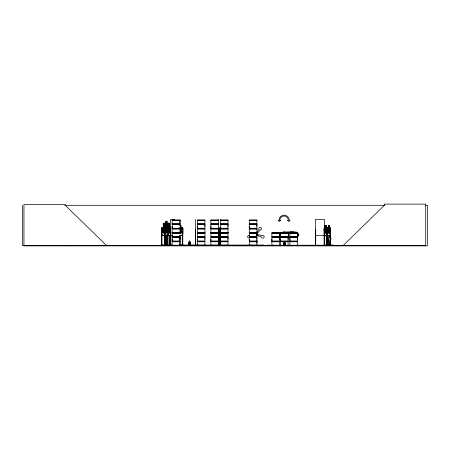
<?xml version="1.0" encoding="UTF-8"?>
<svg xmlns="http://www.w3.org/2000/svg" width="450" height="450" viewBox="0 0 450 450"><rect width="100%" height="100%" fill="white"/><g stroke="black" fill="none" stroke-linecap="round" stroke-linejoin="round"><path stroke-width="0.67" d="M172.153 241.037L172.153 237.308L180.169 237.308L180.163 241.037L172.153 241.037L172.159 239.169M180.169 228.268L172.153 228.268L172.159 226.401M179.741 239.169L179.741 237.308L179.741 241.037M180.157 239.169L180.163 237.308M197.319 241.037L197.319 237.308L204.919 237.308L204.907 241.037L197.319 241.037L197.331 239.169M197.319 228.268L197.319 224.539L204.919 224.539L204.907 228.268L197.319 228.268L197.331 226.401M204.907 239.169L204.907 237.308M204.907 226.401L204.907 224.539M218.351 241.037L210.881 241.037L210.893 239.169M218.481 228.268L210.881 228.268L210.893 226.401M227.976 239.169L227.976 237.308L220.388 237.308M227.976 226.401L227.976 224.539L220.388 224.539M249.3 241.037L249.3 239.169L249.294 241.037L256.888 241.037M256.888 228.268L249.294 228.268L249.3 226.401M256.882 239.169L256.882 237.308M256.882 226.401L256.882 224.539M271.89 241.037L271.89 237.308L279.484 237.308L279.478 241.037L271.89 241.037L271.896 239.169M279.478 239.169L279.478 237.308M288.113 241.037L280.513 241.037L280.524 239.169M283.691 232.442L293.67 232.442L293.67 231.891L283.691 231.958C285.278 231.458 283.387 233.578 283.691 231.846M288.101 239.169L288.101 237.308M280.513 241.037L280.513 237.308L297.501 237.308L297.489 241.037L289.901 241.037L289.912 239.169M297.489 239.169L297.489 237.308M192.544 245.239L204.902 245.278L197.331 245.284M198.63 245.537L198.63 245.211M215.443 245.537L215.443 245.211M217.491 245.537L217.491 245.211M223.577 245.537L223.583 245.211M189.354 244.986L189.512 241.144M284.468 241.65L284.316 245.509M330.632 239.715L330.373 244.935L330.632 239.715A1.356 1.26 -90 0 0 330.373 237.589L330.401 237.589M167.451 244.958L167.31 245.548L167.389 235.052M284.332 242.933L284.434 241.65L283.798 245.498M329.805 244.395L329.377 244.254L329.805 244.159M329.732 244.412L329.473 244.44M318.285 245.548L312.497 245.509M329.732 244.215L329.524 244.44M180.169 232.819L172.074 232.695L180.174 232.616M289.912 245.531L297.506 245.385L297.489 241.785L289.901 241.785L289.901 245.385M188.848 244.986L189.433 241.144L188.713 244.986M166.461 225.439L166.528 226.277L167.113 226.277L167.113 225.607L166.472 225.411M165.662 235.266L168.002 235.266L168.306 233.269L168.339 227.914L167.996 227.211L165.667 227.211L165.392 227.947L165.729 227.211M168.002 235.266L168.244 227.942M324.433 235.446L326.835 235.446L327.178 228.094L326.824 227.385L324.439 227.385L324.124 228.099L324.489 235.446M326.835 235.446L327.122 233.454M330.03 235.446L330.396 233.443L330.086 235.446L327.684 235.446L327.375 233.454L327.741 235.446M283.663 245.498L284.361 241.65L284.664 241.65L285.559 245.498L284.659 241.65L284.901 243.574M321.564 245.239L321.626 245.492M324.821 245.239L324.838 245.548M330.058 245.368L329.923 245.239M330.086 245.492L330.126 229.314L330.581 229.314L330.446 245.447M165.566 224.28L166.551 227.531L165.566 224.28L165.088 224.072C161.662 226.26 163.62 230.181 164.993 232.926L163.058 227.542L163.688 225.855L163.159 224.179L164.542 230.107L165.375 230.906M189.377 241.144L188.528 244.986L189.371 241.144L189.714 241.144L190.609 244.986M283.477 245.498L284.332 241.65L283.416 245.509M329.361 244.395L329.726 244.395M165.729 227.835L166.196 226.198L165.639 223.886L166.388 225.748L167.214 223.92L166.601 226.215M221.501 245.537L221.535 245.211M166.359 227.464L167.344 224.213L167.85 223.959L168.351 224.702M166.416 227.464L167.344 224.213M167.237 226.688L168.947 223.116M168.356 224.792L168.879 223.026L169.706 224.128M167.648 227.227L168.238 225.349L169.003 226.367L168.019 229.494M169.121 225.804L169.65 224.128M168.424 230.04L169.751 224.106L168.936 223.026M169.763 227.447L168.379 231.969L169.819 227.447L169.695 226.485L169.852 227.464M182.818 233.443L182.16 235.378L179.556 235.378M161.73 245.509L161.797 245.211L161.814 245.548M169.166 245.509L169.138 235.401M220.674 245.548L220.708 244.958L220.314 245.486L220.433 219.448M165.274 223.194L164.993 223.931L165.33 223.194L165.994 223.194M324.501 227.385L324.157 228.127L324.163 245.548L324.141 244.958L324.669 244.958M327.353 245.548L327.375 228.099L327.696 227.385L330.081 227.385L330.396 228.122L330.368 245.548M327.437 233.454L327.752 227.385M164.486 230.833C163.738 233.859 161.297 233.252 164.064 230.394L162.804 228.189L163.463 228.184M179.888 229.944C180.636 227.07 182.998 227.683 180.315 230.411C182.947 233.162 180.889 233.944 179.921 230.833M169.065 229.888L170.032 228.189L169.431 228.094M220.213 227.385L219.701 228.099L219.645 245.548M220.219 227.453L219.752 228.127C218.79 227.678 221.051 240.767 219.763 233.454M318.364 245.492L318.375 245.211M256.618 232.684L258.958 229.179A1.356 1.356 0 0 1 259.864 227.317A1.356 1.356 0 0 1 261.54 228.532A1.356 1.356 0 0 1 260.049 229.972M256.624 234.399L260.055 229.972M163.159 224.179L164.036 223.093L164.559 224.769L165.088 224.072M163.26 224.201L164.025 223.189M271.856 245.548L271.896 241.785L279.484 241.785L279.484 245.385L271.896 245.531M162.152 227.385L161.516 228.099L161.516 233.454L162.135 235.446L170.646 235.446M161.578 228.127L162.186 227.453M328.674 245.537L328.534 244.665L329.085 244.665L329.085 245.227M328.798 245.542L328.882 245.453M330.407 245.453L330.306 235.401M332.651 245.537L332.775 245.542M332.73 245.531L332.876 245.441M172.131 232.763L180.174 232.768M172.131 245.537L172.153 241.785L180.169 241.785L180.169 245.385M197.331 232.763L204.924 232.616L204.907 229.016L197.319 229.016L197.319 232.611M197.303 245.537L197.331 241.785L204.919 241.785L204.919 245.385L192.538 245.514L192.544 245.211M210.864 232.768L218.357 232.622M220.399 232.763L227.993 232.616M210.864 245.537L227.993 245.391M249.3 232.763L256.888 232.819L249.221 232.695L256.899 232.616L256.882 229.016M343.091 245.548L384.401 205.296L384.401 204.114L425.706 204.114L425.706 245.548L22.5 245.548L22.5 205.296M321.542 245.509L334.406 245.441M163.569 227.453L162.579 228.122L162.579 231.846L163.569 233.443L165.414 233.443M167.361 224.274L167.844 224.032M328.41 245.548L334.507 245.537M334.305 245.542L334.401 245.227L297.968 245.227M160.976 245.211L161.814 245.211M160.909 245.509L161.769 245.464M168.632 245.211L168.564 245.509M169.386 245.509L169.459 245.211L169.47 245.548M290.689 232.054L288.759 232.723L288.759 237.313L290.048 237.713M64.733 205.296L384.615 205.296M425.391 205.296L427.5 205.296L427.5 245.886L23.951 245.886L23.951 204.536L65.261 204.536L65.261 205.296L106.566 245.548M174.617 219.448L170.438 219.448L170.443 245.548M172.142 220.044L180.174 220.044M197.314 220.044L204.924 220.044M210.876 220.044L218.486 220.044M220.382 220.044L227.993 220.044M249.289 220.044L256.899 220.044M180.174 220.191L172.142 220.191L172.159 223.785L180.169 223.785L180.169 220.191M197.314 220.174L204.924 220.191L204.907 223.785L197.319 223.785L197.319 220.191M210.876 220.185L218.486 220.174M220.382 220.191L227.993 220.174M249.289 220.185L256.899 220.185M172.159 220.41L180.163 220.41M197.331 220.41L204.907 220.41M210.893 220.41L218.469 220.41M220.399 220.41L227.976 220.41M249.3 220.41L256.882 220.41M165.938 221.192L166.967 221.192L166.967 223.194M164.036 223.093L164.554 224.865L165.139 224.882L165.926 227.385M166.911 223.194L167.597 223.194L167.94 223.898L167.906 227.256M165.285 223.256L167.58 223.256M218.481 223.785L210.881 223.785L210.881 220.191M220.388 223.785L227.987 223.785L227.987 220.191M256.888 223.785L249.294 223.785L249.294 220.191M172.097 224.049L180.219 224.049M197.269 224.049L204.969 224.049M210.831 224.049L218.531 224.049M220.337 224.049L228.037 224.049M249.244 224.049L256.944 224.049M172.097 224.28L180.219 224.28M197.269 224.28L204.969 224.28M210.831 224.28L218.531 224.28M220.337 224.28L228.037 224.28M249.244 224.28L256.944 224.28M180.169 224.539L172.153 224.539L172.153 228.268M218.481 224.539L210.881 224.539L210.881 228.268M167.304 225.208L167.76 231.671L167.271 233.269L166.365 233.269L165.876 231.671L166.331 225.208L167.366 225.208L167.333 227.273M164.936 225.253L165.24 245.548M166.365 225.276L167.333 225.276M167.844 225.253L167.574 227.351M326.177 225.388L325.125 225.388L326.143 225.456L326.143 227.453M329.434 227.385L329.434 225.388L328.376 225.388L327.909 231.846L328.41 233.443L329.344 233.443L329.839 231.846L329.372 225.388M328.41 225.456L329.4 225.456M169.166 225.787L169.751 226.485M162.174 227.453L162.512 227.453M170.623 227.385L169.268 227.453L170.257 228.122L170.257 231.846L169.268 233.443L168.036 233.443M179.618 227.453L182.194 227.385L182.891 228.094L182.891 233.454L182.205 235.446L179.55 235.446M220.151 227.385L220.455 227.453M179.618 228.122L180.849 228.122L180.849 231.846L179.618 231.846M218.717 228.094L218.655 245.548M220.388 228.268L227.987 228.268L227.987 224.539M172.097 228.527L180.219 228.527M197.269 228.527L204.969 228.527M210.831 228.527L218.531 228.527M220.337 228.527L228.037 228.527M249.244 228.527L256.944 228.527M172.097 228.757L180.219 228.757M197.269 228.757L204.969 228.757M210.831 228.757L218.531 228.757M220.337 228.757L228.037 228.757M249.244 228.757L256.944 228.757M180.169 229.016L172.153 229.016L172.153 232.611M218.481 229.016L210.881 229.016L210.881 232.611M220.388 229.016L227.987 229.016L227.987 232.611M256.888 229.016L249.294 229.016L249.294 232.611M161.449 229.314L162.023 229.314L161.994 245.548L180.174 245.391M164.964 229.264L165.021 223.909L164.908 245.548M170.438 229.314L170.719 229.314L170.708 245.548M182.818 229.314L182.244 229.314L182.301 245.548L182.34 244.958M195.48 229.314L195.688 245.548M218.289 229.314L218.768 229.314M220.427 229.314L220.573 245.537M315.366 229.314L315.714 229.314L315.731 245.548M324.163 229.314L324.473 245.548M327.414 229.314L327.876 229.314M165.263 231.249L164.993 229.252L165.347 231.182M168.036 231.846L169.268 231.846L169.268 228.122M172.159 232.515L180.163 232.515M197.331 232.515L204.907 232.515M210.893 232.515L218.34 232.515M220.399 232.515L227.976 232.515M249.3 232.515L256.882 232.515M218.357 232.813L210.876 232.813L218.351 232.819M227.993 232.768L220.382 232.813L227.987 232.819M280.507 232.813L288.118 232.813L280.513 232.819M180.174 232.959L172.142 232.959L172.159 236.554L180.169 236.554M218.357 232.954L210.876 232.942L210.893 236.554L218.351 236.554M220.382 232.942L227.993 232.954M249.289 232.959L256.899 232.954M280.507 232.959L288.118 232.954M297.506 232.959L289.896 232.954L289.912 236.554L297.501 236.554M172.159 233.179L180.163 233.179M197.331 233.179L204.907 233.179M210.893 233.179L218.34 233.179M220.399 233.179L227.976 233.179M249.3 233.179L256.882 233.179M271.896 233.179L279.478 233.179M280.524 233.179L288.101 233.179M289.912 233.179L297.489 233.179M165.448 233.269L165.448 227.947L165.358 233.28L165.741 235.198M179.618 233.443L180.849 233.443L181.839 231.846L181.839 228.122L180.849 227.453L180.838 225.456L179.606 225.456L180.917 225.388L180.917 227.385M324.124 233.454L324.512 235.378M297.416 233.989L298.749 233.989L298.749 235.986L297.349 235.918M297.349 234.051L298.682 234.051L298.682 235.918M279.186 234.714L280.451 234.714M279.186 235.063L280.451 235.063M165.684 235.198L167.979 235.198M256.551 235.232L257.929 235.232M162.174 235.378L170.595 235.378M324.456 235.378L326.812 235.378M327.713 235.378L330.064 235.378M170.438 235.682L172.53 235.682M256.517 235.654L257.929 235.654M315.366 235.682L324.422 235.682M330.632 244.958L329.108 244.935L328.849 239.715A1.356 1.26 -90 0 1 329.108 237.589L329.141 236.126A0.675 0.63 -90 0 1 329.771 235.446A0.675 0.63 -90 0 1 330.401 236.126L330.401 236.126M220.388 236.554L227.987 236.554L227.987 232.959M256.888 236.554L249.294 236.554L249.294 232.959M288.113 236.554L280.513 236.554L280.513 232.959M172.097 236.818L180.219 236.818M197.269 236.818L204.969 236.818M210.831 236.818L218.402 236.818M220.337 236.818L228.037 236.818M249.244 236.818L256.944 236.818M271.839 236.818L279.54 236.818M280.463 236.818L288.163 236.818M289.851 236.818L297.551 236.818M172.097 237.049L180.219 237.049M197.269 237.049L204.969 237.049M210.831 237.049L218.402 237.049M220.337 237.049L228.037 237.049M249.244 237.049L256.944 237.049M271.839 237.049L279.54 237.049M280.463 237.049L288.163 237.049M289.851 237.049L297.551 237.049M218.351 237.308L210.881 237.308L210.881 241.037M249.294 237.308L256.888 237.308L256.882 241.037M329.108 237.589L329.141 236.126M287.679 237.853L290.346 237.853M328.849 239.715L329.141 244.935M220.388 241.037L227.987 241.037L227.987 237.308M172.097 241.296L180.219 241.296M197.269 241.296L204.969 241.296M210.831 241.296L218.402 241.296M220.337 241.296L228.037 241.296M249.244 241.296L256.944 241.296M271.839 241.296L279.54 241.296M280.463 241.296L288.163 241.296M289.851 241.296L297.551 241.296M172.097 241.526L180.219 241.526M197.269 241.526L204.969 241.526M210.831 241.526L218.402 241.526M220.337 241.526L228.037 241.526M249.244 241.526L256.944 241.526M271.839 241.526L279.54 241.526M280.463 241.526L288.163 241.526M289.851 241.526L297.551 241.526M218.351 241.785L210.881 241.785L210.881 245.385M220.388 241.785L227.987 241.785L227.987 245.385M329.226 244.046L329.226 245.227L329.192 244.046L329.805 244.046L329.805 245.227M330.277 244.665L330.829 244.665L330.829 245.368M164.706 244.958L165.257 244.958M166.748 244.958L167.895 244.958L167.901 245.492M169.042 244.958L169.746 244.958M170.775 244.958L170.381 244.958L170.381 245.548M218.317 244.958L218.824 244.958L218.824 245.548M315.315 244.958L315.759 244.958M326.818 244.958L327.926 244.958L327.909 245.492M162.056 245.126L167.546 245.126M169.718 245.126L172.423 245.126M179.499 245.126L182.211 245.126M324.253 245.126L327.021 245.126M327.724 245.126L330.272 245.126M331.369 245.115L332.263 245.115M182.458 245.548L182.458 245.211L183.291 245.211L183.279 245.548M172.159 245.284L180.163 245.284L162.152 245.211L162.157 245.548M218.34 245.284L210.893 245.284L227.97 245.278L220.399 245.284M271.896 245.284L279.478 245.284L271.395 245.211L271.395 245.548M288.101 245.284L285.289 245.284L297.484 245.278L289.912 245.284M182.469 245.211L183.364 245.509M283.331 245.385L280.507 245.542M285.3 245.385L288.118 245.385L288.113 241.785L280.513 241.785L280.513 245.385M249.238 245.52L259.026 245.548M290.019 237.774L288.692 237.364L288.692 232.672L290.678 231.986L296.044 231.986L296.752 232.695M256.556 234.186L261.934 235.755A1.356 1.356 0 0 1 263.987 236.042A1.356 1.356 0 0 1 263.346 238.011A1.356 1.356 0 0 1 261.512 237.043L256.899 235.367M167.04 245.211L167.107 245.509M165.032 224.072L165.544 224.336M220.314 245.239L220.275 245.548M324.658 245.492L324.624 235.434M170.589 245.509L170.646 229.314M170.466 245.492L170.511 229.314M296.016 232.054L296.685 232.723M182.16 227.453L182.829 228.122L182.79 245.548L182.722 244.958M169.723 226.53L167.794 223.959L167.844 227.351M166.933 223.256L167.422 223.926L167.422 227.655M168.761 230.411C171.169 232.56 169.639 234.163 168.626 231.306M330.019 227.385L330.339 233.443M326.767 227.385L327.144 228.122L327.082 245.548M167.535 223.194L167.906 223.926M167.934 227.211L168.306 227.942M171.72 245.492L171.714 245.211M165.516 227.925L164.728 225.422L163.969 226.434L164.953 229.567M161.578 233.443L162.186 235.378M190.558 244.986L189.703 241.144L190.373 244.986M333.18 245.239L333.157 245.548M284.625 241.65L285.322 245.498M189.945 243.067L189.653 241.144L189.911 244.986M165.392 233.269L165.718 235.266M327.561 245.514L327.6 229.314M321.705 245.514L321.626 245.239M218.711 228.167L218.728 245.548M284.867 245.498L284.552 241.65L284.58 242.933M171.759 245.514L171.72 245.239M330.683 244.665L330.666 245.368M329.771 244.046L329.771 245.227M328.68 244.665L328.68 245.227M328.466 225.456L328.466 227.453M327.876 235.401L327.887 245.548M327.724 244.958L327.724 245.548M327.69 229.314L327.634 245.548M327.33 245.548L327.33 229.314L326.869 229.314L326.858 245.548L326.874 244.958M327.178 244.958L327.178 245.548M327.054 229.314L327.054 244.873M327.06 244.958L327.06 245.548M326.121 225.388L326.588 231.846L326.087 233.443L325.153 233.443L324.658 231.846L324.658 228.122L325.153 227.453L325.181 225.388L325.215 227.453M324.619 234.051L324.619 245.548M324.422 228.24L324.422 219.448L315.366 219.448L315.349 245.548L315.321 244.958M324.349 235.401L324.354 245.548M324.27 235.434L324.315 245.548M315.647 244.958L315.647 245.548M315.568 229.314L315.529 245.548M315.512 229.314L315.467 245.548M312.519 245.211L312.519 245.548M289.901 237.308L289.901 241.037M288.113 237.308L288.101 241.037M273.926 245.211L273.926 245.548M273.437 245.211L273.459 245.548M272.919 245.211L272.919 245.548M272.655 245.211L272.683 245.548M272.413 245.211L272.413 245.548M269.977 245.548L269.977 245.211L267.446 245.211L267.474 245.548M268.971 245.211L268.971 245.548M268.729 245.211L268.701 245.548M268.464 245.211L268.464 245.548M267.907 245.211L267.964 245.548M263.678 245.548L263.678 245.042L180.129 245.042L180.129 245.548M262.491 245.042L262.491 245.548M256.888 220.191L256.882 223.785M256.882 228.268L256.888 224.539L249.294 224.539L249.294 228.268M256.888 245.385L256.888 241.785L249.294 241.785L249.294 245.385M220.5 228.122L220.5 231.846M220.123 245.548L220.123 244.958L219.487 244.958L219.499 245.548L219.544 229.314L220.078 229.314L220.078 245.548M219.926 235.401L219.971 245.548M219.836 244.958L219.859 245.548M219.757 244.958L219.78 245.548M218.593 229.314L218.588 245.548M218.385 219.448L218.379 245.548M195.722 245.548L195.727 244.958L195.412 245.548M195.48 219.448L195.48 245.548M190.941 245.042L188.139 245.042M182.88 245.548L182.88 244.958L182.183 244.958L182.183 245.548M181.311 245.042L181.311 245.548M180.518 225.787L180.518 226.457M179.747 220.191L179.741 223.785M179.741 241.785L179.747 245.385M171.248 245.211L171.248 245.548M171.225 245.211L171.225 245.548M170.201 245.211L170.201 245.548M169.701 245.548L169.684 235.401L169.644 245.548M169.206 244.958L169.211 245.548M169.076 244.958L169.042 245.548M168.649 245.211L168.649 245.548M167.844 234.349L167.844 245.548M167.687 244.958L167.687 245.548M167.659 234.349L167.659 245.548M167.574 235.052L167.546 245.548M167.023 245.211L167.023 245.548M166.911 221.192L166.877 223.256M166.933 225.169L166.933 223.926L166.028 223.926L166.028 227.655M166.843 235.401L166.911 245.548M166.815 235.401L166.748 245.548M166.393 225.208L166.421 227.273M166.028 221.259L166.028 223.256L165.538 223.926L165.538 227.655M165.994 221.192L165.966 223.256M165.122 245.211L165.122 245.548M165.021 233.651L165.054 245.548M164.756 232.251L164.728 245.548M163.901 225.787L163.901 226.457M163.569 225.456L163.569 226.789L163.496 225.388M163.569 228.122L163.569 231.846M162.084 245.548L162.084 244.958L161.387 244.958L161.387 245.548M161.966 244.958L161.927 245.548M161.55 244.958L161.511 245.548L161.477 229.314M160.993 245.211L160.993 245.548M65.261 245.548L65.261 245.886M256.753 233.668A1.181 1.181 0 0 1 256.764 235.344M249.424 238.05A1.356 1.356 0 0 1 247.657 236.655A1.356 1.356 0 0 1 249.621 235.558M256.596 240.615A1.356 1.356 0 0 1 256.596 242.955M167.749 232.521L167.439 232.583L166.899 230.659L166.376 232.583L166.056 232.599L166.697 230.214L166.134 227.903L166.888 229.764L167.715 227.936L167.096 230.231L167.749 232.521M326.576 232.701L326.256 232.763L325.704 230.833L325.181 232.706L324.838 232.774L325.491 230.394L324.917 228.077L326.087 228.122L326.087 231.846L325.153 231.846L325.142 228.094L325.688 229.944L326.211 228.133L326.537 228.111L325.901 230.411L326.576 232.701M329.827 232.701L329.507 232.763L328.956 230.833L328.433 232.706L328.089 232.774L328.742 230.394L328.168 228.077L328.939 229.944L329.468 228.133L329.788 228.111L329.158 230.411L329.827 232.701M168.992 223.577L168.817 224.134L169.307 224.786L169.481 224.229L168.992 223.577M163.974 223.644L163.485 224.297L163.659 224.859L164.154 224.207L163.974 223.644M280.637 220.326L279.399 221.507L278.173 220.326L279.023 220.326A5.119 5.113 0 0 1 284.136 215.207A5.119 5.113 0 0 1 289.254 220.326L290.098 220.326L288.787 221.507L287.477 220.326L288.321 220.326A4.269 4.269 0 0 0 284.051 216.051A4.269 4.269 0 0 0 279.782 220.326L280.637 220.326M166.77 221.597L166.185 221.597L166.185 222.261L166.77 222.261L166.77 221.597M325.924 225.787L325.322 225.787L325.322 226.457L325.924 226.457L325.924 225.787M329.175 225.787L328.573 225.787L328.573 226.457L329.175 226.457L329.175 225.787M167.271 227.942L166.365 227.942L166.365 231.671L167.271 231.671L167.271 227.942M329.344 228.122L328.41 228.122L328.41 231.846L329.344 231.846L329.344 228.122M204.924 232.768L197.314 232.813L204.919 232.819M279.495 232.813L271.884 232.813L279.484 232.819M297.506 232.813L289.896 232.813L297.501 232.819M204.924 232.959L197.314 232.954L197.331 236.554L204.919 236.554L204.919 232.959M279.495 232.959L271.884 232.959L271.896 236.554L279.484 236.554L279.484 232.959M298.35 234.388L297.681 234.388L297.681 235.586L298.35 235.586L298.35 234.388M256.877 245.278L249.311 245.278L256.882 245.284M283.337 245.278L280.53 245.278L283.337 245.284M165.791 234.782L165.381 233.454L165.78 234.782M269.511 245.548L269.511 245.211L269.488 245.548"/></g></svg>
